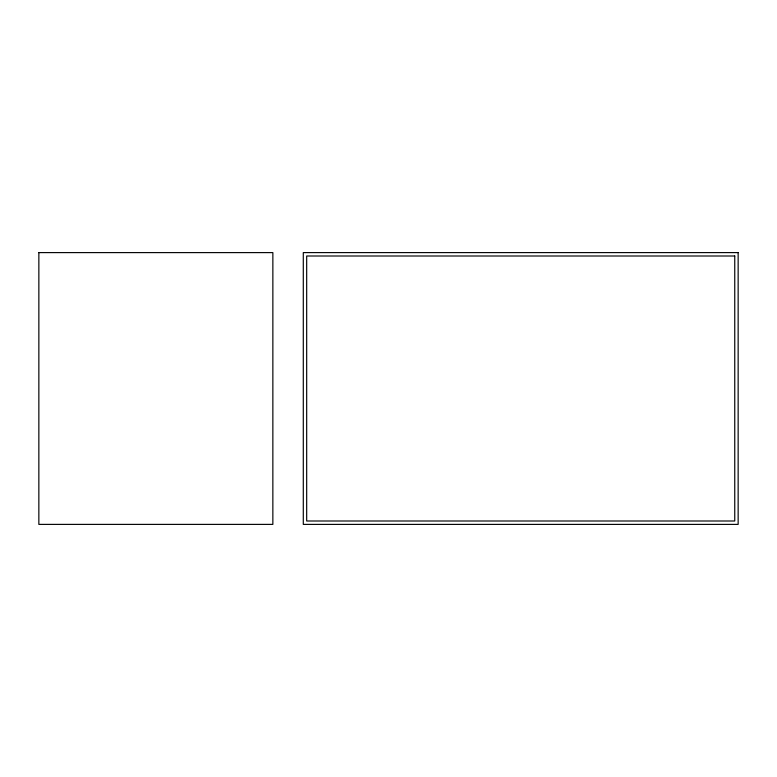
<?xml version="1.0" encoding="UTF-8"?>
<svg xmlns="http://www.w3.org/2000/svg" width="777" height="777" viewBox="0 0 777 777"><rect width="100%" height="100%" fill="white"/><g stroke="black" fill="none" stroke-linecap="round" stroke-linejoin="round"><path stroke-width="1.17" d="M38.86 252.603L38.85 524.388L272.853 524.388L272.863 252.612L38.86 252.603M738.15 252.603L303.292 252.603L303.292 524.397L738.15 524.397L738.15 252.603M734.751 256.002L306.682 256.002L306.682 520.998L734.751 520.998L734.751 256.002"/></g></svg>
